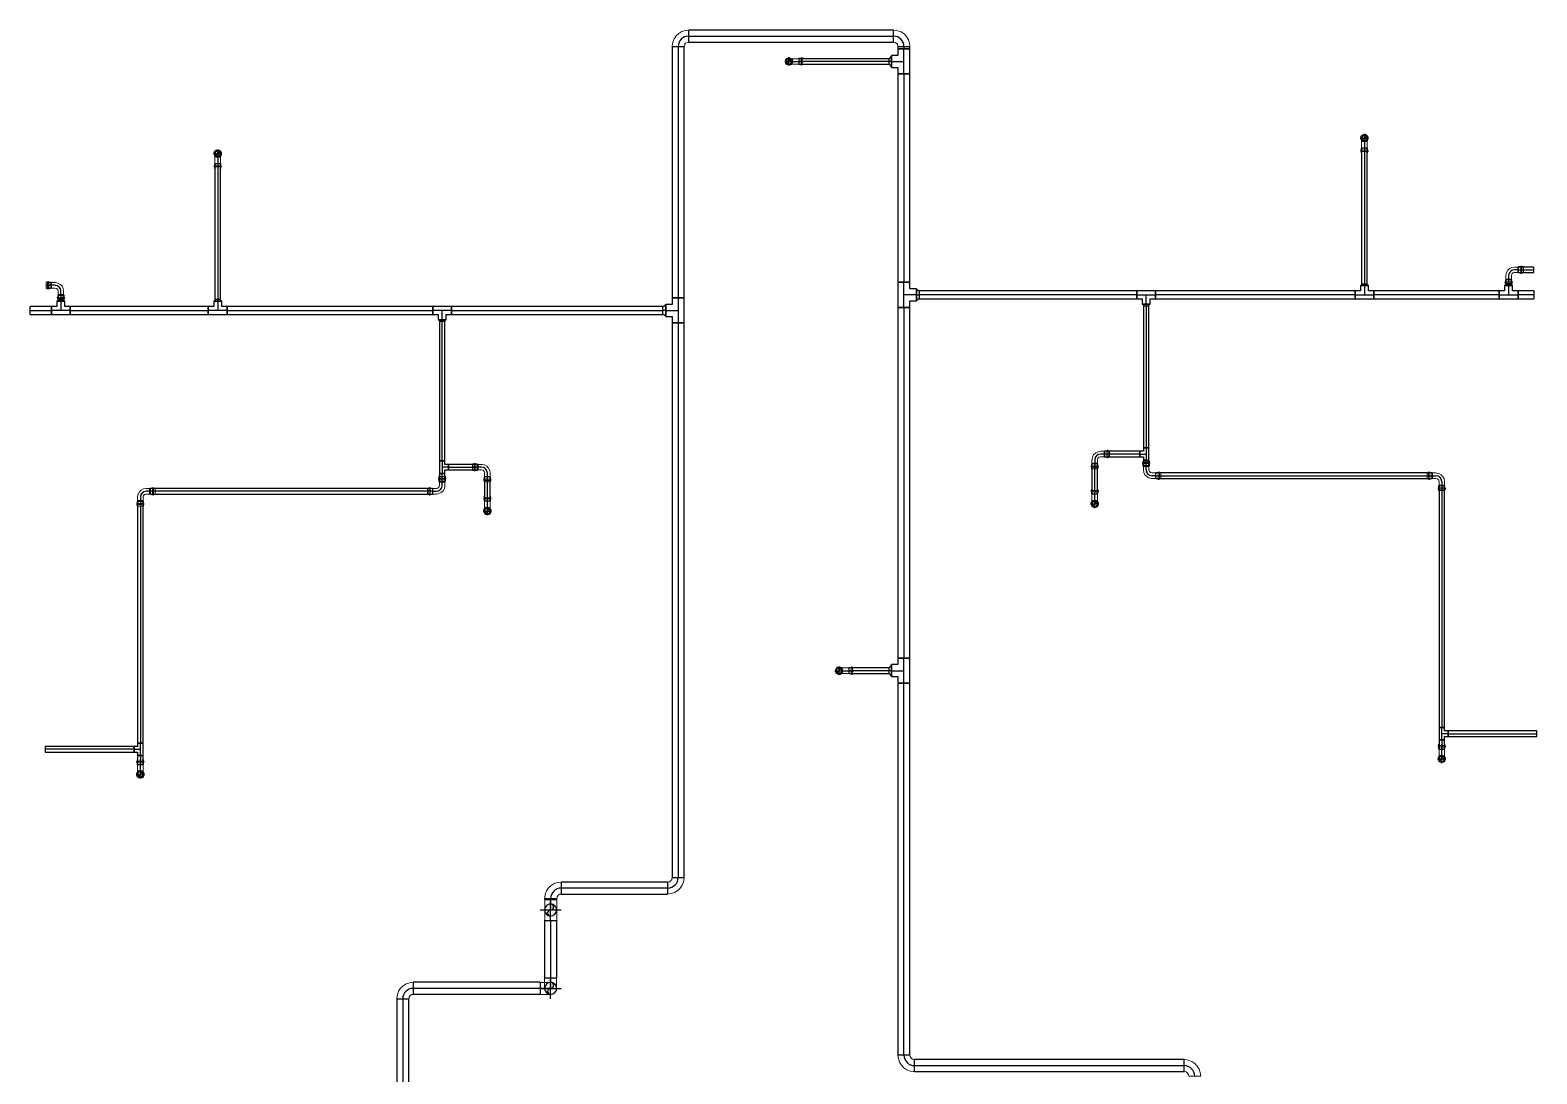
# Model space of a CAD drawing. Header units: inches. Extents: x -3326 to -5, y 8 to 1238.
# Drawn here: x -2089.5 to -1729.1, y 575.3 to 825 of the extents above; entities that cross this region are included whole.
import ezdxf

# ---------------------------------------------------------------- set-up
doc = ezdxf.new("R2010")
doc.units = ezdxf.units.IN
doc.header["$MEASUREMENT"] = 0
doc.layers.add('P-PIPE', color=3, linetype='Continuous', lineweight=9)
doc.layers.add('X - REF - FP', color=7, linetype='Continuous', true_color=0xb90000)

# ---------------------------------------------------------------- blocks, each defined once
blk = doc.blocks.new('Elbow - Welded - Generic - Standard-1127339-THIRD LEVEL')
at = {"layer": 'P-PIPE'}
for p, q in [((-2.52, -1.44), (-2.52, 1.44)), ((-2.52, 1.44), (-2.52, -1.44)), ((1.44, 2.52), (-1.44, 2.52)), ((-1.44, 2.52), (1.44, 2.52))]:
    blk.add_line(p, q, dxfattribs=at)
at = {"layer": 'P-PIPE', "flags": 128}
for points in [[(-1.44, 2.52), (-1.53, 2.08), (-1.79, 1.72), (-2.18, 1.49), (-2.52, 1.44)], [(-2.52, -1.44), (-1.67, -1.34), (-0.85, -1.07), (-0.12, -0.62), (0.51, -0.03), (0.99, 0.68), (1.3, 1.48), (1.43, 2.33), (1.44, 2.52)]]:
    blk.add_lwpolyline(points, dxfattribs=at)
blk = doc.blocks.new('Victaulic-VicPress316-Elbow 90-45deg Style P568_P571 - Standard-V1-THIRD LEVEL')
at = {"layer": 'P-PIPE'}
for p, q in [((-3.18, 0.77), (-3.52, 0.77)), ((-3.52, 0.77), (-3.52, -0.77)), ((-3.52, -0.77), (-3.52, 0.77)), ((-2.22, 0.66), (-3.52, 0.66)), ((-3.52, -0.66), (-3.52, 0.66)), ((-3.52, 0.66), (-3.52, -0.66)), ((-3.18, -0.77), (-3.18, 0.77)), ((-3.18, 0.77), (-3.18, -0.77)), ((-2.44, 0.77), (-2.89, 0.77)), ((-2.89, -0.77), (-2.89, 0.77)), ((-2.89, 0.77), (-2.89, -0.77)), ((-1.39, 0.66), (-2.33, 0.66)), ((-2.33, 0), (-2.33, 0.66)), ((-2.33, 0.66), (-2.33, 0)), ((-2.22, -0.66), (-2.22, 0.66)), ((-2.22, 0.66), (-2.22, -0.66)), ((-0.77, 3.52), (-0.77, 3.18)), ((0.77, 3.52), (-0.77, 3.52)), ((-0.77, 3.52), (0.77, 3.52)), ((-0.77, 3.18), (0.77, 3.18)), ((0.77, 3.18), (-0.77, 3.18)), ((-0.77, 2.89), (-0.77, 2.44)), ((-0.77, 2.89), (0.77, 2.89)), ((0.77, 2.89), (-0.77, 2.89)), ((-0.66, 3.52), (-0.66, 2.22)), ((-0.66, 3.52), (0.66, 3.52)), ((0.66, 3.52), (-0.66, 3.52)), ((-0.66, 2.33), (-0.66, 1.39)), ((0, 2.33), (-0.66, 2.33)), ((-0.66, 2.33), (0, 2.33)), ((-0.66, 2.22), (0.66, 2.22)), ((0.66, 2.22), (-0.66, 2.22)), ((0, 2.33), (0.66, 2.33)), ((0.66, 2.33), (0, 2.33)), ((0, 1.39), (0, 2.33)), ((0.66, 2.22), (0.66, 3.52)), ((0.66, 1.39), (0.66, 2.33)), ((0.77, 3.18), (0.77, 3.52)), ((0.77, 2.44), (0.77, 2.89)), ((-3.52, -0.66), (-2.22, -0.66)), ((-3.52, -0.77), (-3.18, -0.77)), ((-2.89, -0.77), (-2.44, -0.77)), ((-2.33, 0), (-2.33, -0.66)), ((-2.33, -0.66), (-2.33, 0)), ((-1.39, 0), (-2.33, 0)), ((-2.33, -0.66), (-1.39, -0.66))]:
    blk.add_line(p, q, dxfattribs=at)
at = {"layer": 'P-PIPE', "flags": 128}
for points in [[(-3.18, 0.77), (-3.11, 0.89), (-2.98, 0.9), (-2.89, 0.79), (-2.89, 0.77)], [(-3.18, 0.77), (-3.18, 0.67), (-3.18, 0.42), (-3.18, 0.07), (-3.18, -0.3), (-3.18, -0.6), (-3.18, -0.75), (-3.18, -0.77)], [(-3.18, -0.77), (-3.18, -0.67), (-3.18, -0.42), (-3.18, -0.07), (-3.18, 0.3), (-3.18, 0.6), (-3.18, 0.75), (-3.18, 0.77)], [(-2.89, -0.77), (-2.89, -0.67), (-2.89, -0.42), (-2.89, -0.07), (-2.89, 0.3), (-2.89, 0.6), (-2.89, 0.75), (-2.89, 0.77)], [(-2.89, 0.77), (-2.89, 0.67), (-2.89, 0.42), (-2.89, 0.07), (-2.89, -0.3), (-2.89, -0.6), (-2.89, -0.75), (-2.89, -0.77)], [(-2.44, 0.77), (-2.24, 0.68), (-2.22, 0.66)], [(-0.66, 1.39), (-0.75, 1.04), (-1, 0.77), (-1.35, 0.66), (-1.39, 0.66)], [(-1.39, -0.66), (-0.78, -0.56), (-0.23, -0.29), (0.22, 0.13), (0.53, 0.67), (0.65, 1.27), (0.66, 1.39)], [(-0.77, 2.89), (-0.89, 2.96), (-0.9, 3.1), (-0.79, 3.18), (-0.77, 3.18)], [(0.77, 3.18), (0.67, 3.18), (0.42, 3.18), (0.07, 3.18), (-0.3, 3.18), (-0.6, 3.18), (-0.75, 3.18), (-0.77, 3.18)], [(-0.77, 3.18), (-0.67, 3.18), (-0.42, 3.18), (-0.07, 3.18), (0.3, 3.18), (0.6, 3.18), (0.75, 3.18), (0.77, 3.18)], [(-0.77, 2.89), (-0.67, 2.89), (-0.42, 2.89), (-0.07, 2.89), (0.3, 2.89), (0.6, 2.89), (0.75, 2.89), (0.77, 2.89)], [(0.77, 2.89), (0.67, 2.89), (0.42, 2.89), (0.07, 2.89), (-0.3, 2.89), (-0.6, 2.89), (-0.75, 2.89), (-0.77, 2.89)], [(-0.66, 2.22), (-0.77, 2.41), (-0.77, 2.44)], [(0.77, 2.44), (0.68, 2.24), (0.66, 2.22)], [(0.77, 3.18), (0.89, 3.11), (0.9, 2.98), (0.79, 2.89), (0.77, 2.89)], [(-2.89, -0.77), (-2.96, -0.89), (-3.1, -0.9), (-3.18, -0.79), (-3.18, -0.77)], [(-2.22, -0.66), (-2.41, -0.77), (-2.44, -0.77)]]:
    blk.add_lwpolyline(points, dxfattribs=at)
at = {"layer": 'P-PIPE'}
blk.add_arc((-1.39, 1.39), 1.39, 270, 0, dxfattribs=at)
blk = doc.blocks.new('Victaulic-VicPress316-Elbow 90-45deg Style P568_P571 - Standard-V2-THIRD LEVEL')
at = {"layer": 'P-PIPE'}
for p, q in [((-3203.05, 732.49), (-3203.05, 732.49)), ((-3203.05, 732.49), (-3203.05, 731.1)), ((-3203.81, 730.05), (-3203.81, 729.6)), ((-3203.81, 729.31), (-3203.81, 728.97)), ((-3203.7, 731.1), (-3203.7, 730.16)), ((-3203.7, 730.27), (-3203.7, 728.97)), ((-3203.05, 730.16), (-3203.7, 730.16)), ((-3203.7, 730.16), (-3203.05, 730.16)), ((-3203.05, 731.1), (-3203.05, 730.16)), ((-3203.05, 730.27), (-3203.05, 730.27)), ((-3203.05, 730.27), (-3203.05, 730.27)), ((-3202.39, 730.16), (-3203.05, 730.16)), ((-3203.05, 730.16), (-3202.39, 730.16)), ((-3203.05, 729.6), (-3203.05, 729.6)), ((-3203.05, 729.6), (-3203.05, 729.6)), ((-3203.05, 729.31), (-3203.05, 729.31)), ((-3203.05, 729.31), (-3203.05, 729.31)), ((-3203.05, 728.97), (-3203.05, 728.97)), ((-3203.05, 728.97), (-3203.05, 728.97)), ((-3203.05, 728.97), (-3203.05, 728.97)), ((-3203.05, 728.97), (-3203.05, 728.97)), ((-3202.39, 730.16), (-3202.39, 731.1)), ((-3202.39, 728.97), (-3202.39, 730.27)), ((-3202.28, 729.6), (-3202.28, 730.05)), ((-3202.28, 728.97), (-3202.28, 729.31))]:
    blk.add_line(p, q, dxfattribs=at)
at = {"layer": 'P-PIPE', "flags": 128}
for points in [[(-3203.05, 733.4), (-3203.45, 733.31), (-3203.76, 733.05), (-3203.94, 732.68), (-3203.93, 732.27), (-3203.75, 731.91), (-3203.42, 731.66), (-3203.05, 731.58)], [(-3203.05, 733.26), (-3203.41, 733.16), (-3203.69, 732.91), (-3203.81, 732.56), (-3203.75, 732.19), (-3203.52, 731.89), (-3203.18, 731.74), (-3203.05, 731.72)], [(-3203.7, 732.49), (-3203.7, 732.4), (-3203.7, 732.13), (-3203.7, 731.73), (-3203.7, 731.24), (-3203.7, 731.1)], [(-3203.05, 731.58), (-3202.65, 731.67), (-3202.33, 731.93), (-3202.15, 732.3), (-3202.16, 732.71), (-3202.35, 733.07), (-3202.67, 733.32), (-3203.05, 733.4)], [(-3203.05, 731.72), (-3202.68, 731.82), (-3202.41, 732.07), (-3202.28, 732.42), (-3202.34, 732.79), (-3202.57, 733.09), (-3202.91, 733.24), (-3203.05, 733.26)], [(-3202.39, 731.1), (-3202.39, 731.6), (-3202.39, 732.03), (-3202.39, 732.34), (-3202.39, 732.48), (-3202.39, 732.49)], [(-3203.81, 729.31), (-3203.93, 729.38), (-3203.94, 729.51), (-3203.83, 729.6), (-3203.81, 729.6)], [(-3203.81, 730.05), (-3203.72, 730.25), (-3203.7, 730.27)], [(-3203.81, 729.6), (-3203.72, 729.6), (-3203.47, 729.6), (-3203.11, 729.6), (-3203.05, 729.6)], [(-3203.05, 729.6), (-3203.41, 729.6), (-3203.69, 729.6), (-3203.81, 729.6), (-3203.81, 729.6)], [(-3203.81, 729.31), (-3203.72, 729.31), (-3203.47, 729.31), (-3203.11, 729.31), (-3203.05, 729.31)], [(-3203.05, 729.31), (-3203.41, 729.31), (-3203.69, 729.31), (-3203.81, 729.31), (-3203.81, 729.31)], [(-3202.28, 729.6), (-3202.37, 729.6), (-3202.62, 729.6), (-3202.98, 729.6), (-3203.05, 729.6)], [(-3203.05, 729.6), (-3202.68, 729.6), (-3202.41, 729.6), (-3202.28, 729.6), (-3202.28, 729.6)], [(-3202.28, 729.31), (-3202.37, 729.31), (-3202.62, 729.31), (-3202.98, 729.31), (-3203.05, 729.31)], [(-3203.05, 729.31), (-3202.68, 729.31), (-3202.41, 729.31), (-3202.28, 729.31), (-3202.28, 729.31)], [(-3202.39, 730.27), (-3202.28, 730.08), (-3202.28, 730.05)], [(-3202.28, 729.6), (-3202.16, 729.53), (-3202.15, 729.39), (-3202.26, 729.31), (-3202.28, 729.31)]]:
    blk.add_lwpolyline(points, dxfattribs=at)
at = {"layer": 'P-PIPE'}
for radius, start, end in [(0.767, 90, 270), (0.767, 90, 270), (0.767, 90, 270), (0.658, 90, 270), (0.658, 90, 270), (0.658, 90, 180), (0.658, 180, 270), (0.766, 270, 90), (0.766, 270, 90), (0.766, 270, 90), (0.658, 270, 90), (0.657, 270, 90), (0.658, 0, 90), (0.658, 270, 0)]:
    blk.add_arc((-3203.05, 732.49), radius, start, end, dxfattribs=at)
blk = doc.blocks.new('Victaulic-VicPress316-Elbow 90-45deg Style P568_P571 - Standard-V11-THIRD LEVEL')
at = {"layer": 'P-PIPE'}
for p, q in [((-3.18, 0.77), (-3.52, 0.77)), ((-3.52, 0.77), (-3.52, -0.77)), ((-3.52, -0.77), (-3.52, 0.77)), ((-2.22, 0.66), (-3.52, 0.66)), ((-3.52, -0.66), (-3.52, 0.66)), ((-3.52, 0.66), (-3.52, -0.66)), ((-3.18, -0.77), (-3.18, 0.77)), ((-3.18, 0.77), (-3.18, -0.77)), ((-2.44, 0.77), (-2.89, 0.77)), ((-2.89, -0.77), (-2.89, 0.77)), ((-2.89, 0.77), (-2.89, -0.77)), ((-1.39, 0.66), (-2.33, 0.66)), ((-2.33, 0), (-2.33, 0.66)), ((-2.33, 0.66), (-2.33, 0)), ((-2.33, 0), (-2.33, -0.66)), ((-2.33, -0.66), (-2.33, 0)), ((-1.39, 0), (-2.33, 0)), ((-2.22, -0.66), (-2.22, 0.66)), ((-2.22, 0.66), (-2.22, -0.66)), ((-3.52, -0.66), (-2.22, -0.66)), ((-3.52, -0.77), (-3.18, -0.77)), ((-2.89, -0.77), (-2.44, -0.77)), ((-2.33, -0.66), (-1.39, -0.66)), ((-0.77, -2.44), (-0.77, -2.89)), ((0.77, -2.89), (-0.77, -2.89)), ((-0.77, -2.89), (0.77, -2.89)), ((-0.77, -3.18), (-0.77, -3.52)), ((0.77, -3.18), (-0.77, -3.18)), ((-0.77, -3.18), (0.77, -3.18)), ((-0.77, -3.52), (0.77, -3.52)), ((0.77, -3.52), (-0.77, -3.52)), ((-0.66, -1.39), (-0.66, -2.33)), ((-0.66, -2.22), (-0.66, -3.52)), ((0.66, -2.22), (-0.66, -2.22)), ((-0.66, -2.22), (0.66, -2.22)), ((0, -2.33), (-0.66, -2.33)), ((-0.66, -2.33), (0, -2.33)), ((0.66, -3.52), (-0.66, -3.52)), ((-0.66, -3.52), (0.66, -3.52)), ((0, -1.39), (0, -2.33)), ((0, -2.33), (0.66, -2.33)), ((0.66, -2.33), (0, -2.33)), ((0.66, -2.33), (0.66, -1.39)), ((0.66, -3.52), (0.66, -2.22)), ((0.77, -2.89), (0.77, -2.44)), ((0.77, -3.52), (0.77, -3.18))]:
    blk.add_line(p, q, dxfattribs=at)
at = {"layer": 'P-PIPE', "flags": 128}
for points in [[(-3.18, 0.77), (-3.11, 0.89), (-2.98, 0.9), (-2.89, 0.79), (-2.89, 0.77)], [(-3.18, 0.77), (-3.18, 0.67), (-3.18, 0.42), (-3.18, 0.07), (-3.18, -0.3), (-3.18, -0.6), (-3.18, -0.75), (-3.18, -0.77)], [(-3.18, -0.77), (-3.18, -0.67), (-3.18, -0.42), (-3.18, -0.07), (-3.18, 0.3), (-3.18, 0.6), (-3.18, 0.75), (-3.18, 0.77)], [(-2.89, -0.77), (-2.89, -0.67), (-2.89, -0.42), (-2.89, -0.07), (-2.89, 0.3), (-2.89, 0.6), (-2.89, 0.75), (-2.89, 0.77)], [(-2.89, 0.77), (-2.89, 0.67), (-2.89, 0.42), (-2.89, 0.07), (-2.89, -0.3), (-2.89, -0.6), (-2.89, -0.75), (-2.89, -0.77)], [(-2.44, 0.77), (-2.24, 0.68), (-2.22, 0.66)], [(0.66, -1.39), (0.56, -0.78), (0.29, -0.23), (-0.13, 0.22), (-0.67, 0.53), (-1.27, 0.65), (-1.39, 0.66)], [(-2.89, -0.77), (-2.96, -0.89), (-3.1, -0.9), (-3.18, -0.79), (-3.18, -0.77)], [(-2.22, -0.66), (-2.41, -0.77), (-2.44, -0.77)], [(-1.39, -0.66), (-1.04, -0.75), (-0.77, -1), (-0.66, -1.35), (-0.66, -1.39)], [(-0.77, -3.18), (-0.89, -3.11), (-0.9, -2.98), (-0.79, -2.89), (-0.77, -2.89)], [(-0.77, -2.44), (-0.68, -2.24), (-0.66, -2.22)], [(0.77, -2.89), (0.67, -2.89), (0.42, -2.89), (0.07, -2.89), (-0.3, -2.89), (-0.6, -2.89), (-0.75, -2.89), (-0.77, -2.89)], [(-0.77, -2.89), (-0.67, -2.89), (-0.42, -2.89), (-0.07, -2.89), (0.3, -2.89), (0.6, -2.89), (0.75, -2.89), (0.77, -2.89)], [(-0.77, -3.18), (-0.67, -3.18), (-0.42, -3.18), (-0.07, -3.18), (0.3, -3.18), (0.6, -3.18), (0.75, -3.18), (0.77, -3.18)], [(0.77, -3.18), (0.67, -3.18), (0.42, -3.18), (0.07, -3.18), (-0.3, -3.18), (-0.6, -3.18), (-0.75, -3.18), (-0.77, -3.18)], [(0.66, -2.22), (0.77, -2.41), (0.77, -2.44)], [(0.77, -2.89), (0.89, -2.96), (0.9, -3.1), (0.79, -3.18), (0.77, -3.18)]]:
    blk.add_lwpolyline(points, dxfattribs=at)
at = {"layer": 'P-PIPE'}
blk.add_arc((-1.39, -1.39), 1.39, 360, 90, dxfattribs=at)
blk = doc.blocks.new('Victaulic-VicPress316-Elbow 90-45deg Style P568_P571 - Standard-1244383-THIRD LEVEL')
at = {"layer": 'P-PIPE'}
for p, q in [((-2533.5, 455.64), (-2533.5, 455.64)), ((-2533.5, 455.64), (-2532.11, 455.64)), ((-2531.17, 456.29), (-2532.11, 456.29)), ((-2532.11, 455.64), (-2531.17, 455.64)), ((-2532.11, 454.98), (-2531.17, 454.98)), ((-2529.98, 456.29), (-2531.28, 456.29)), ((-2531.28, 455.64), (-2531.28, 455.64)), ((-2531.28, 455.64), (-2531.28, 455.64)), ((-2531.28, 454.98), (-2529.98, 454.98)), ((-2531.17, 455.64), (-2531.17, 456.29)), ((-2531.17, 456.29), (-2531.17, 455.64)), ((-2531.17, 454.98), (-2531.17, 455.64)), ((-2531.17, 455.64), (-2531.17, 454.98)), ((-2530.61, 456.4), (-2531.06, 456.4)), ((-2531.06, 454.87), (-2530.61, 454.87)), ((-2530.61, 455.64), (-2530.61, 455.64)), ((-2530.61, 455.64), (-2530.61, 455.64)), ((-2529.98, 456.4), (-2530.32, 456.4)), ((-2530.32, 455.64), (-2530.32, 455.64)), ((-2530.32, 455.64), (-2530.32, 455.64)), ((-2530.32, 454.87), (-2529.98, 454.87)), ((-2529.98, 455.64), (-2529.98, 455.64)), ((-2529.98, 455.64), (-2529.98, 455.64)), ((-2529.98, 455.64), (-2529.98, 455.64)), ((-2529.98, 455.64), (-2529.98, 455.64))]:
    blk.add_line(p, q, dxfattribs=at)
at = {"layer": 'P-PIPE', "flags": 128}
for points in [[(-2532.59, 455.64), (-2532.68, 456.03), (-2532.94, 456.35), (-2533.31, 456.53), (-2533.72, 456.52), (-2534.08, 456.33), (-2534.33, 456.01), (-2534.41, 455.64)], [(-2534.41, 455.64), (-2534.32, 455.24), (-2534.06, 454.92), (-2533.69, 454.74), (-2533.28, 454.75), (-2532.92, 454.94), (-2532.67, 455.26), (-2532.59, 455.64)], [(-2532.73, 455.64), (-2532.83, 456), (-2533.08, 456.28), (-2533.43, 456.4), (-2533.8, 456.34), (-2534.1, 456.11), (-2534.25, 455.77), (-2534.27, 455.64)], [(-2534.27, 455.64), (-2534.17, 455.27), (-2533.92, 454.99), (-2533.57, 454.87), (-2533.2, 454.93), (-2532.9, 455.16), (-2532.75, 455.5), (-2532.73, 455.64)], [(-2532.11, 456.29), (-2532.61, 456.29), (-2533.04, 456.29), (-2533.35, 456.29), (-2533.49, 456.29), (-2533.5, 456.29)], [(-2533.5, 454.98), (-2533.41, 454.98), (-2533.14, 454.98), (-2532.74, 454.98), (-2532.25, 454.98), (-2532.11, 454.98)], [(-2531.28, 456.29), (-2531.09, 456.4), (-2531.06, 456.4)], [(-2531.06, 454.87), (-2531.26, 454.96), (-2531.28, 454.98)], [(-2530.61, 456.4), (-2530.54, 456.52), (-2530.4, 456.53), (-2530.32, 456.42), (-2530.32, 456.4)], [(-2530.61, 456.4), (-2530.61, 456.31), (-2530.61, 456.06), (-2530.61, 455.7), (-2530.61, 455.64)], [(-2530.61, 455.64), (-2530.61, 456), (-2530.61, 456.28), (-2530.61, 456.4), (-2530.61, 456.4)], [(-2530.61, 454.87), (-2530.61, 454.96), (-2530.61, 455.21), (-2530.61, 455.57), (-2530.61, 455.64)], [(-2530.61, 455.64), (-2530.61, 455.27), (-2530.61, 454.99), (-2530.61, 454.87), (-2530.61, 454.87)], [(-2530.32, 454.87), (-2530.39, 454.75), (-2530.52, 454.74), (-2530.61, 454.85), (-2530.61, 454.87)], [(-2530.32, 456.4), (-2530.32, 456.31), (-2530.32, 456.06), (-2530.32, 455.7), (-2530.32, 455.64)], [(-2530.32, 455.64), (-2530.32, 456), (-2530.32, 456.28), (-2530.32, 456.4), (-2530.32, 456.4)], [(-2530.32, 454.87), (-2530.32, 454.96), (-2530.32, 455.21), (-2530.32, 455.57), (-2530.32, 455.64)], [(-2530.32, 455.64), (-2530.32, 455.27), (-2530.32, 454.99), (-2530.32, 454.87), (-2530.32, 454.87)]]:
    blk.add_lwpolyline(points, dxfattribs=at)
at = {"layer": 'P-PIPE'}
for radius, start, end in [(0.767, 0, 180), (0.767, 0, 180), (0.767, 0, 180), (0.767, 180, 0), (0.767, 180, 0), (0.767, 180, 0), (0.658, 0, 180), (0.658, 0, 180), (0.658, 90, 180), (0.658, 180, 0), (0.658, 180, 0), (0.658, 180, 270), (0.658, 0, 90), (0.658, 270, 0)]:
    blk.add_arc((-2533.5, 455.64), radius, start, end, dxfattribs=at)
blk = doc.blocks.new('Elbow - Welded - Generic - Standard-V13-THIRD LEVEL')
at = {"layer": 'P-PIPE'}
blk.add_line((-477.41, 617), (-477.41, 617), dxfattribs=at)
blk.add_line((-477.41, 617), (-477.41, 617), dxfattribs=at)
at = {"layer": 'P-PIPE', "flags": 128}
for points in [[(-477.41, 618.43), (-478.09, 618.43), (-478.72, 618.43), (-479.25, 618.43), (-479.65, 618.43), (-479.88, 618.43), (-479.93, 618.43)], [(-479.93, 615.56), (-479.84, 615.56), (-479.57, 615.56), (-479.13, 615.56), (-478.58, 615.56), (-477.93, 615.56), (-477.41, 615.56)]]:
    blk.add_lwpolyline(points, dxfattribs=at)
at = {"layer": 'P-PIPE'}
for start, end in [(0, 180), (180, 0)]:
    blk.add_arc((-479.93, 617), 1.44, start, end, dxfattribs=at)
blk = doc.blocks.new('Elbow - Welded - Generic - Standard-V14-THIRD LEVEL')
at = {"layer": 'P-PIPE'}
blk.add_line((-479.93, 614.48), (-479.93, 614.48), dxfattribs=at)
blk.add_line((-479.93, 614.48), (-479.93, 614.48), dxfattribs=at)
at = {"layer": 'P-PIPE', "flags": 128}
for points in [[(-481.37, 617), (-481.28, 617.5), (-481.01, 617.95), (-480.6, 618.27), (-480.11, 618.42), (-479.93, 618.43)], [(-481.37, 614.48), (-481.37, 615.15), (-481.37, 615.78), (-481.37, 616.32), (-481.37, 616.71), (-481.37, 616.94), (-481.37, 617)], [(-479.93, 615.56), (-480.44, 615.65), (-480.88, 615.92), (-481.2, 616.32), (-481.36, 616.81), (-481.37, 617)], [(-479.93, 618.43), (-479.42, 618.34), (-478.98, 618.07), (-478.66, 617.67), (-478.51, 617.18), (-478.5, 617)], [(-478.5, 617), (-478.59, 616.49), (-478.85, 616.05), (-479.26, 615.73), (-479.75, 615.57), (-479.93, 615.56)], [(-478.5, 617), (-478.5, 616.9), (-478.5, 616.63), (-478.5, 616.2), (-478.5, 615.64), (-478.5, 614.99), (-478.5, 614.48)]]:
    blk.add_lwpolyline(points, dxfattribs=at)
at = {"layer": 'P-PIPE'}
for start, end in [(90, 270), (270, 90)]:
    blk.add_arc((-479.93, 617), 1.44, start, end, dxfattribs=at)

msp = doc.modelspace()

# ---------------------------------------------------------------- linework, layer by layer
at = {"layer": 'X - REF - FP'}
for p, q in [((-1883.02, 824.98), (-1931.98, 824.98)), ((-1931.98, 822.11), (-1931.98, 824.98)), ((-1931.98, 823.55), (-1883.02, 823.55)), ((-1931.98, 823.55), (-1883.02, 823.55)), ((-1931.98, 822.11), (-1883.02, 822.11)), ((-1883.02, 822.11), (-1883.02, 824.98)), ((-1935.94, 821.03), (-1935.94, 760.92)), ((-1935.94, 821.03), (-1933.06, 821.03)), ((-1934.5, 821.03), (-1934.5, 760.92)), ((-1934.5, 821.03), (-1934.5, 760.92)), ((-1933.06, 760.92), (-1933.06, 821.03)), ((-1908, 816.49), (-1908, 818.49)), ((-1884.15, 818.15), (-1905.67, 818.15)), ((-1905.67, 818.15), (-1905.67, 816.84)), ((-1883.49, 818.81), (-1884.15, 818.06)), ((-1884.15, 818.15), (-1884.15, 816.84)), ((-1881.94, 818.93), (-1883.49, 818.93)), ((-1883.49, 816.06), (-1883.49, 818.93)), ((-1883.49, 818.93), (-1883.49, 816.06)), ((-1881.94, 821.03), (-1881.94, 820.49)), ((-1881.94, 821.03), (-1879.06, 821.03)), ((-1881.94, 820.49), (-1881.94, 818.93)), ((-1881.94, 820.49), (-1879.06, 820.49)), ((-1879.06, 820.49), (-1881.94, 820.49)), ((-1881.94, 820.49), (-1879.06, 820.49)), ((-1880.5, 821.03), (-1880.5, 820.49)), ((-1880.5, 821.03), (-1880.5, 820.49)), ((-1880.5, 814.5), (-1880.5, 820.49)), ((-1879.06, 820.49), (-1879.06, 821.03)), ((-1879.06, 814.5), (-1879.06, 820.49)), ((-1909, 817.49), (-1907, 817.49)), ((-1908, 817.49), (-1906.61, 817.49)), ((-1906.61, 817.49), (-1905.67, 817.49)), ((-1906.61, 817.49), (-1904.48, 817.49)), ((-1884.15, 817.49), (-1905.67, 817.49)), ((-1884.15, 817.49), (-1905.67, 817.49)), ((-1905.67, 816.84), (-1884.15, 816.84)), ((-1883.49, 817.49), (-1884.15, 817.49)), ((-1884.15, 816.93), (-1883.49, 816.18)), ((-1883.49, 817.49), (-1880.5, 817.49)), ((-1883.49, 816.06), (-1881.94, 816.06)), ((-1881.94, 816.06), (-1881.94, 814.5)), ((-1881.94, 814.5), (-1881.94, 764.65)), ((-1881.94, 814.5), (-1879.06, 814.5)), ((-1881.94, 814.5), (-1879.06, 814.5)), ((-1879.06, 814.5), (-1881.94, 814.5)), ((-1880.5, 814.5), (-1880.5, 764.65)), ((-1880.5, 814.5), (-1880.5, 764.65)), ((-1879.06, 764.65), (-1879.06, 814.5)), ((-1770.36, 798.15), (-1770.36, 800.15)), ((-1771.36, 799.15), (-1769.36, 799.15)), ((-1771.02, 796.82), (-1771.02, 764.3)), ((-1771.02, 796.82), (-1769.71, 796.82)), ((-1770.36, 799.15), (-1770.36, 797.76)), ((-1770.36, 797.76), (-1770.36, 796.82)), ((-1770.36, 797.76), (-1770.36, 795.63)), ((-1770.36, 796.82), (-1770.36, 764.3)), ((-1770.36, 796.82), (-1770.36, 764.3)), ((-1769.71, 764.3), (-1769.71, 796.82)), ((-2045.64, 795.43), (-2043.64, 795.43)), ((-2045.29, 793.1), (-2045.29, 760.58)), ((-2045.29, 793.1), (-2043.98, 793.1)), ((-2044.64, 794.43), (-2044.64, 796.43)), ((-2044.64, 795.43), (-2044.64, 794.03)), ((-2044.64, 794.03), (-2044.64, 793.1)), ((-2044.64, 794.03), (-2044.64, 791.91)), ((-2044.64, 793.1), (-2044.64, 760.58)), ((-2044.64, 793.1), (-2044.64, 760.58)), ((-2043.98, 760.58), (-2043.98, 793.1)), ((-1733.53, 767.65), (-1734.47, 767.65)), ((-1729.86, 768.31), (-1733.53, 768.31)), ((-1733.53, 767), (-1733.53, 768.31)), ((-1733.53, 767.65), (-1729.86, 767.65)), ((-1733.53, 767.65), (-1729.86, 767.65)), ((-1729.86, 767), (-1729.86, 768.31)), ((-2084.47, 764.58), (-2085.14, 764.58)), ((-2085.14, 763.27), (-2085.14, 764.58)), ((-2084.47, 763.27), (-2084.47, 764.58)), ((-1881.94, 764.65), (-1881.94, 758.66)), ((-1879.06, 764.65), (-1881.94, 764.65)), ((-1881.94, 764.65), (-1879.06, 764.65)), ((-1881.94, 764.65), (-1879.06, 764.65)), ((-1880.5, 758.66), (-1880.5, 764.65)), ((-1879.06, 763.09), (-1879.06, 764.65)), ((-1770.93, 764.3), (-1771.18, 763.9)), ((-1771.02, 764.3), (-1769.71, 764.3)), ((-1770.36, 763.9), (-1770.36, 764.3)), ((-1769.55, 763.9), (-1769.8, 764.3)), ((-1736.43, 764.3), (-1736.68, 763.9)), ((-1736.52, 765.32), (-1736.52, 764.3)), ((-1736.52, 765.32), (-1735.21, 765.32)), ((-1736.52, 764.3), (-1735.21, 764.3)), ((-1735.86, 766.26), (-1735.86, 765.32)), ((-1735.86, 766.26), (-1735.86, 764.13)), ((-1735.86, 765.32), (-1735.86, 764.3)), ((-1735.86, 765.32), (-1735.86, 764.3)), ((-1735.86, 763.9), (-1735.86, 764.3)), ((-1735.05, 763.9), (-1735.3, 764.3)), ((-1735.21, 764.3), (-1735.21, 765.32)), ((-1733.53, 767), (-1729.86, 767)), ((-2083.53, 763.93), (-2085.66, 763.93)), ((-2085.14, 763.93), (-2084.47, 763.93)), ((-2085.14, 763.93), (-2084.47, 763.93)), ((-2085.14, 763.27), (-2084.47, 763.27)), ((-2083.53, 763.93), (-2084.47, 763.93)), ((-2082.7, 760.58), (-2082.95, 760.17)), ((-2082.79, 761.6), (-2082.79, 760.58)), ((-2082.79, 761.6), (-2081.48, 761.6)), ((-2082.79, 760.58), (-2081.48, 760.58)), ((-2082.14, 761.6), (-2082.14, 762.53)), ((-2082.14, 761.6), (-2082.14, 760.58)), ((-2082.14, 761.6), (-2082.14, 760.58)), ((-2082.14, 760.17), (-2082.14, 760.58)), ((-2081.32, 760.17), (-2081.57, 760.58)), ((-2081.48, 760.58), (-2081.48, 761.6)), ((-2045.2, 760.58), (-2045.45, 760.17)), ((-2045.29, 760.58), (-2043.98, 760.58)), ((-2044.64, 760.17), (-2044.64, 760.58)), ((-2043.82, 760.17), (-2044.07, 760.58)), ((-1935.94, 760.92), (-1933.06, 760.92)), ((-1935.94, 760.92), (-1935.94, 759.36)), ((-1935.94, 760.92), (-1933.06, 760.92)), ((-1933.06, 760.92), (-1935.94, 760.92)), ((-1934.5, 760.92), (-1934.5, 754.93)), ((-1933.06, 754.93), (-1933.06, 760.92)), ((-1877.51, 761.65), (-1880.5, 761.65)), ((-1877.51, 763.09), (-1879.06, 763.09)), ((-1877.51, 760.22), (-1877.51, 763.09)), ((-1877.51, 763.09), (-1877.51, 760.22)), ((-1876.85, 762.47), (-1877.51, 762.97)), ((-1877.51, 761.65), (-1876.85, 761.65)), ((-1877.51, 760.34), (-1876.85, 760.84)), ((-1824.8, 762.6), (-1876.85, 762.6)), ((-1876.85, 762.6), (-1876.85, 760.7)), ((-1824.8, 761.65), (-1876.85, 761.65)), ((-1824.8, 761.65), (-1876.85, 761.65)), ((-1876.85, 760.7), (-1824.8, 760.7)), ((-1824.8, 762.6), (-1824.8, 760.7)), ((-1820.31, 762.6), (-1824.8, 762.6)), ((-1824.8, 760.7), (-1824.8, 762.6)), ((-1824.8, 762.6), (-1824.8, 760.7)), ((-1824.8, 761.65), (-1820.31, 761.65)), ((-1824.8, 760.7), (-1823.51, 760.7)), ((-1823.51, 760.7), (-1823.51, 759.41)), ((-1822.56, 759.41), (-1822.56, 761.65)), ((-1821.61, 760.7), (-1820.31, 760.7)), ((-1821.61, 759.41), (-1821.61, 760.7)), ((-1820.31, 760.7), (-1820.31, 762.6)), ((-1820.31, 762.6), (-1820.31, 760.7)), ((-1772.61, 762.6), (-1820.31, 762.6)), ((-1820.31, 762.6), (-1820.31, 760.7)), ((-1772.61, 761.65), (-1820.31, 761.65)), ((-1772.61, 761.65), (-1820.31, 761.65)), ((-1820.31, 760.7), (-1772.61, 760.7)), ((-1771.32, 762.6), (-1772.61, 762.6)), ((-1772.61, 762.6), (-1772.61, 760.7)), ((-1772.61, 760.7), (-1772.61, 762.6)), ((-1772.61, 762.6), (-1772.61, 760.7)), ((-1772.61, 761.65), (-1768.12, 761.65)), ((-1772.61, 760.7), (-1768.12, 760.7)), ((-1771.32, 763.9), (-1771.32, 762.6)), ((-1771.32, 763.9), (-1769.41, 763.9)), ((-1769.41, 763.9), (-1771.32, 763.9)), ((-1770.36, 763.9), (-1770.36, 761.65)), ((-1769.41, 762.6), (-1769.41, 763.9)), ((-1768.12, 762.6), (-1769.41, 762.6)), ((-1768.12, 762.6), (-1768.12, 760.7)), ((-1768.12, 760.7), (-1768.12, 762.6)), ((-1738.11, 762.6), (-1768.12, 762.6)), ((-1768.12, 762.6), (-1768.12, 760.7)), ((-1738.11, 761.65), (-1768.12, 761.65)), ((-1738.11, 761.65), (-1768.12, 761.65)), ((-1768.12, 760.7), (-1738.11, 760.7)), ((-1736.82, 762.6), (-1738.11, 762.6)), ((-1738.11, 762.6), (-1738.11, 760.7)), ((-1738.11, 760.7), (-1738.11, 762.6)), ((-1738.11, 762.6), (-1738.11, 760.7)), ((-1738.11, 761.65), (-1733.62, 761.65)), ((-1738.11, 760.7), (-1733.62, 760.7)), ((-1736.82, 763.9), (-1736.82, 762.6)), ((-1736.82, 763.9), (-1734.91, 763.9)), ((-1734.91, 763.9), (-1736.82, 763.9)), ((-1735.86, 763.9), (-1735.86, 761.65)), ((-1734.91, 762.6), (-1734.91, 763.9)), ((-1733.62, 762.6), (-1734.91, 762.6)), ((-1733.62, 762.6), (-1733.62, 760.7)), ((-1733.62, 760.7), (-1733.62, 762.6)), ((-1729.86, 762.6), (-1733.62, 762.6)), ((-1733.62, 762.6), (-1733.62, 760.7)), ((-1729.86, 761.65), (-1733.62, 761.65)), ((-1729.86, 761.65), (-1733.62, 761.65)), ((-1733.62, 760.7), (-1729.86, 760.7)), ((-1729.86, 762.6), (-1729.86, 760.7)), ((-2084.38, 758.88), (-2089.5, 758.88)), ((-2089.5, 756.98), (-2089.5, 758.88)), ((-2089.5, 757.93), (-2084.38, 757.93)), ((-2089.5, 757.93), (-2084.38, 757.93)), ((-2089.5, 756.98), (-2084.38, 756.98)), ((-2083.09, 758.88), (-2084.38, 758.88)), ((-2084.38, 758.88), (-2084.38, 756.97)), ((-2084.38, 756.97), (-2084.38, 758.88)), ((-2084.38, 756.98), (-2084.38, 758.88)), ((-2079.89, 757.93), (-2084.38, 757.93)), ((-2084.38, 756.97), (-2079.89, 756.97)), ((-2083.09, 760.17), (-2083.09, 758.88)), ((-2081.18, 760.17), (-2083.09, 760.17)), ((-2083.09, 760.17), (-2081.18, 760.17)), ((-2082.14, 760.17), (-2082.14, 757.93)), ((-2081.18, 758.88), (-2081.18, 760.17)), ((-2079.89, 758.88), (-2081.18, 758.88)), ((-2079.89, 758.88), (-2079.89, 756.97)), ((-2079.89, 756.97), (-2079.89, 758.88)), ((-2046.88, 758.88), (-2079.89, 758.88)), ((-2079.89, 756.98), (-2079.89, 758.88)), ((-2079.89, 757.93), (-2046.88, 757.93)), ((-2079.89, 757.93), (-2046.88, 757.93)), ((-2079.89, 756.98), (-2046.88, 756.98)), ((-2045.59, 758.88), (-2046.88, 758.88)), ((-2046.88, 758.88), (-2046.88, 756.97)), ((-2046.88, 756.97), (-2046.88, 758.88)), ((-2046.88, 756.98), (-2046.88, 758.88)), ((-2042.39, 757.93), (-2046.88, 757.93)), ((-2046.88, 756.97), (-2042.39, 756.97)), ((-2045.59, 760.17), (-2045.59, 758.88)), ((-2043.68, 760.17), (-2045.59, 760.17)), ((-2045.59, 760.17), (-2043.68, 760.17)), ((-2044.64, 760.17), (-2044.64, 757.93)), ((-2043.68, 758.88), (-2043.68, 760.17)), ((-2042.39, 758.88), (-2043.68, 758.88)), ((-2042.39, 758.88), (-2042.39, 756.97)), ((-2042.39, 756.97), (-2042.39, 758.88)), ((-1993.19, 758.88), (-2042.39, 758.88)), ((-2042.39, 756.98), (-2042.39, 758.88)), ((-2042.39, 757.93), (-1993.19, 757.93)), ((-2042.39, 757.93), (-1993.19, 757.93)), ((-2042.39, 756.98), (-1993.19, 756.98)), ((-1988.7, 758.88), (-1993.19, 758.88)), ((-1993.19, 756.97), (-1993.19, 758.88)), ((-1993.19, 758.88), (-1993.19, 756.97)), ((-1993.19, 756.98), (-1993.19, 758.88)), ((-1988.7, 757.93), (-1993.19, 757.93)), ((-1993.19, 756.97), (-1991.9, 756.97)), ((-1991.9, 756.97), (-1991.9, 755.68)), ((-1990.95, 755.68), (-1990.95, 757.93)), ((-1990, 756.97), (-1988.7, 756.97)), ((-1990, 755.68), (-1990, 756.97)), ((-1938.15, 758.88), (-1988.7, 758.88)), ((-1988.7, 756.98), (-1988.7, 758.88)), ((-1988.7, 756.97), (-1988.7, 758.88)), ((-1988.7, 758.88), (-1988.7, 756.97)), ((-1988.7, 757.93), (-1938.15, 757.93)), ((-1988.7, 757.93), (-1938.15, 757.93)), ((-1988.7, 756.98), (-1938.15, 756.98)), ((-1937.49, 759.24), (-1938.15, 758.74)), ((-1938.15, 756.98), (-1938.15, 758.88)), ((-1937.49, 757.93), (-1938.15, 757.93)), ((-1938.15, 757.11), (-1937.49, 756.61)), ((-1935.94, 759.36), (-1937.49, 759.36)), ((-1937.49, 759.36), (-1937.49, 756.49)), ((-1937.49, 756.49), (-1937.49, 759.36)), ((-1937.49, 757.93), (-1934.5, 757.93)), ((-1879.06, 758.66), (-1881.94, 758.66)), ((-1881.94, 758.66), (-1879.06, 758.66)), ((-1881.94, 758.66), (-1881.94, 674.73)), ((-1881.94, 758.66), (-1879.06, 758.66)), ((-1880.5, 758.66), (-1880.5, 674.73)), ((-1880.5, 758.66), (-1880.5, 674.73)), ((-1879.06, 758.66), (-1879.06, 760.22)), ((-1879.06, 760.22), (-1877.51, 760.22)), ((-1879.06, 674.73), (-1879.06, 758.66)), ((-1823.51, 759.41), (-1821.61, 759.41)), ((-1821.61, 759.41), (-1823.51, 759.41)), ((-1823.37, 759.41), (-1823.12, 759)), ((-1823.21, 759), (-1823.21, 725.06)), ((-1823.21, 759), (-1821.9, 759)), ((-1822.56, 759.41), (-1822.56, 759)), ((-1822.56, 759), (-1822.56, 725.06)), ((-1822.56, 759), (-1822.56, 725.06)), ((-1821.99, 759), (-1821.74, 759.41)), ((-1821.9, 725.06), (-1821.9, 759)), ((-1990, 755.68), (-1991.9, 755.68)), ((-1991.9, 755.68), (-1990, 755.68)), ((-1991.76, 755.68), (-1991.51, 755.27)), ((-1991.6, 755.27), (-1991.6, 721.92)), ((-1990.29, 755.27), (-1991.6, 755.27)), ((-1990.95, 755.68), (-1990.95, 755.27)), ((-1990.95, 721.92), (-1990.95, 755.27)), ((-1990.95, 721.92), (-1990.95, 755.27)), ((-1990.38, 755.27), (-1990.13, 755.68)), ((-1990.29, 721.92), (-1990.29, 755.27)), ((-1937.49, 756.49), (-1935.94, 756.49)), ((-1935.94, 756.49), (-1935.94, 754.93)), ((-1935.94, 754.93), (-1933.06, 754.93)), ((-1933.06, 754.93), (-1935.94, 754.93)), ((-1935.94, 754.93), (-1935.94, 622.26)), ((-1935.94, 754.93), (-1933.06, 754.93)), ((-1934.5, 754.93), (-1934.5, 622.26)), ((-1934.5, 754.93), (-1934.5, 622.26)), ((-1933.06, 622.26), (-1933.06, 754.93)), ((-1823.21, 725.06), (-1821.9, 725.06)), ((-1823.21, 725.06), (-1823.21, 724.22)), ((-1823.21, 725.06), (-1821.9, 725.06)), ((-1821.9, 725.06), (-1823.21, 725.06)), ((-1822.56, 725.06), (-1822.56, 722.07)), ((-1821.9, 722.07), (-1821.9, 725.06)), ((-1990.29, 721.92), (-1991.6, 721.92)), ((-1991.6, 721.92), (-1991.6, 718.93)), ((-1990.29, 721.92), (-1991.6, 721.92)), ((-1991.6, 721.92), (-1990.29, 721.92)), ((-1990.95, 721.92), (-1990.95, 718.93)), ((-1990.29, 721.09), (-1990.29, 721.92)), ((-1989.45, 721.09), (-1990.29, 721.09)), ((-1989.45, 721.09), (-1989.45, 719.77)), ((-1989.45, 719.77), (-1989.45, 721.09)), ((-1982.47, 721.09), (-1989.45, 721.09)), ((-1989.45, 719.77), (-1989.45, 721.09)), ((-1982.47, 719.77), (-1982.47, 721.09)), ((-1835.52, 721.24), (-1835.52, 713.98)), ((-1834.21, 721.24), (-1835.52, 721.24)), ((-1834.86, 722.17), (-1834.86, 721.24)), ((-1834.86, 722.17), (-1834.86, 720.05)), ((-1834.86, 713.98), (-1834.86, 721.24)), ((-1834.86, 713.98), (-1834.86, 721.24)), ((-1834.21, 713.98), (-1834.21, 721.24)), ((-1832.53, 723.57), (-1833.47, 723.57)), ((-1824.05, 724.22), (-1832.53, 724.22)), ((-1832.53, 724.22), (-1832.53, 722.91)), ((-1824.05, 723.57), (-1832.53, 723.57)), ((-1824.05, 723.57), (-1832.53, 723.57)), ((-1832.53, 722.91), (-1824.05, 722.91)), ((-1823.21, 724.22), (-1824.05, 724.22)), ((-1824.05, 724.22), (-1824.05, 722.91)), ((-1824.05, 722.91), (-1824.05, 724.22)), ((-1824.05, 724.22), (-1824.05, 722.91)), ((-1824.05, 723.57), (-1822.56, 723.57)), ((-1824.05, 722.91), (-1823.21, 722.91)), ((-1823.21, 722.91), (-1823.21, 722.07)), ((-1823.21, 722.07), (-1821.9, 722.07)), ((-1821.9, 722.07), (-1823.21, 722.07)), ((-1823.21, 722.07), (-1823.21, 720.71)), ((-1821.9, 722.07), (-1823.21, 722.07)), ((-1822.56, 720.71), (-1822.56, 722.07)), ((-1822.56, 720.71), (-1822.56, 722.07)), ((-1822.56, 719.77), (-1822.56, 721.9)), ((-1821.9, 720.71), (-1821.9, 722.07)), ((-1990.29, 718.93), (-1991.6, 718.93)), ((-1991.6, 718.93), (-1990.29, 718.93)), ((-1991.6, 718.93), (-1991.6, 716.98)), ((-1990.29, 718.93), (-1991.6, 718.93)), ((-1989.45, 720.43), (-1990.95, 720.43)), ((-1990.95, 716.98), (-1990.95, 718.93)), ((-1990.95, 716.98), (-1990.95, 718.93)), ((-1990.95, 716.04), (-1990.95, 718.17)), ((-1990.29, 718.93), (-1990.29, 719.77)), ((-1990.29, 719.77), (-1989.45, 719.77)), ((-1990.29, 716.98), (-1990.29, 718.93)), ((-1989.45, 720.43), (-1982.47, 720.43)), ((-1989.45, 720.43), (-1982.47, 720.43)), ((-1989.45, 719.77), (-1982.47, 719.77)), ((-1981.53, 720.43), (-1983.66, 720.43)), ((-1981.53, 720.43), (-1982.47, 720.43)), ((-1980.79, 718.1), (-1980.79, 712.26)), ((-1979.48, 718.1), (-1980.79, 718.1)), ((-1980.14, 718.1), (-1980.14, 719.03)), ((-1980.14, 712.26), (-1980.14, 718.1)), ((-1980.14, 712.26), (-1980.14, 718.1)), ((-1979.48, 712.26), (-1979.48, 718.1)), ((-1821.9, 720.71), (-1823.21, 720.71)), ((-1822.56, 719.77), (-1822.56, 720.71)), ((-1820.23, 718.38), (-1821.16, 718.38)), ((-1754.19, 719.04), (-1820.23, 719.04)), ((-1820.23, 717.72), (-1820.23, 719.04)), ((-1820.23, 718.38), (-1754.19, 718.38)), ((-1820.23, 718.38), (-1754.19, 718.38)), ((-1820.23, 717.72), (-1754.19, 717.72)), ((-1754.19, 717.72), (-1754.19, 719.04)), ((-1754.19, 718.38), (-1753.26, 718.38)), ((-2060.81, 714.65), (-2061.74, 714.65)), ((-1993.28, 715.31), (-2060.81, 715.31)), ((-2060.81, 715.31), (-2060.81, 713.99)), ((-1993.28, 714.65), (-2060.81, 714.65)), ((-1993.28, 714.65), (-2060.81, 714.65)), ((-2060.81, 713.99), (-1993.28, 713.99)), ((-1993.28, 715.31), (-1993.28, 713.99)), ((-1993.28, 714.65), (-1992.34, 714.65)), ((-1990.29, 716.98), (-1991.6, 716.98)), ((-1990.95, 716.04), (-1990.95, 716.98)), ((-1834.21, 713.98), (-1835.52, 713.98)), ((-1834.86, 713.05), (-1834.86, 715.17)), ((-1834.86, 713.05), (-1834.86, 713.98)), ((-1752.52, 716.05), (-1752.52, 658.15)), ((-1752.52, 716.05), (-1751.21, 716.05)), ((-1751.86, 716.98), (-1751.86, 716.05)), ((-1751.86, 716.98), (-1751.86, 714.86)), ((-1751.86, 716.05), (-1751.86, 658.15)), ((-1751.86, 716.05), (-1751.86, 658.15)), ((-1751.21, 658.15), (-1751.21, 716.05)), ((-2063.79, 712.32), (-2063.79, 654.42)), ((-2063.79, 712.32), (-2062.48, 712.32)), ((-2063.14, 713.26), (-2063.14, 712.32)), ((-2063.14, 713.26), (-2063.14, 711.13)), ((-2063.14, 712.32), (-2063.14, 654.42)), ((-2063.14, 712.32), (-2063.14, 654.42)), ((-2062.48, 654.42), (-2062.48, 712.32)), ((-1979.48, 712.26), (-1980.79, 712.26)), ((-1980.14, 711.32), (-1980.14, 713.45)), ((-1980.14, 711.32), (-1980.14, 712.26)), ((-1980.14, 709.93), (-1980.14, 711.32)), ((-1980.14, 708.93), (-1980.14, 710.93)), ((-1835.86, 711.65), (-1833.86, 711.65)), ((-1834.86, 711.65), (-1834.86, 713.05)), ((-1834.86, 710.65), (-1834.86, 712.65)), ((-1981.14, 709.93), (-1979.14, 709.93)), ((-1881.94, 674.73), (-1881.94, 673.18)), ((-1881.94, 674.73), (-1879.06, 674.73)), ((-1879.06, 674.73), (-1881.94, 674.73)), ((-1881.94, 674.73), (-1879.06, 674.73)), ((-1880.5, 668.75), (-1880.5, 674.73)), ((-1879.06, 668.75), (-1879.06, 674.73)), ((-1897, 671.74), (-1895, 671.74)), ((-1896, 670.74), (-1896, 672.74)), ((-1896, 671.74), (-1894.61, 671.74)), ((-1894.61, 671.74), (-1893.67, 671.74)), ((-1894.61, 671.74), (-1892.48, 671.74)), ((-1884.15, 672.4), (-1893.67, 672.4)), ((-1893.67, 672.4), (-1893.67, 671.09)), ((-1884.15, 671.74), (-1893.67, 671.74)), ((-1884.15, 671.74), (-1893.67, 671.74)), ((-1893.67, 671.09), (-1884.15, 671.09)), ((-1883.49, 673.06), (-1884.15, 672.31)), ((-1884.15, 672.4), (-1884.15, 671.09)), ((-1883.49, 671.74), (-1884.15, 671.74)), ((-1884.15, 671.18), (-1883.49, 670.43)), ((-1881.94, 673.18), (-1883.49, 673.18)), ((-1883.49, 670.31), (-1883.49, 673.18)), ((-1883.49, 673.18), (-1883.49, 670.31)), ((-1883.49, 671.74), (-1880.5, 671.74)), ((-1883.49, 670.31), (-1881.94, 670.31)), ((-1881.94, 670.31), (-1881.94, 668.75)), ((-1881.94, 668.75), (-1881.94, 579.78)), ((-1879.06, 668.75), (-1881.94, 668.75)), ((-1881.94, 668.75), (-1879.06, 668.75)), ((-1879.06, 668.75), (-1881.94, 668.75)), ((-1880.5, 579.78), (-1880.5, 668.75)), ((-1880.5, 579.78), (-1880.5, 668.75)), ((-1879.06, 579.78), (-1879.06, 668.75)), ((-1752.52, 658.15), (-1752.52, 655.16)), ((-1751.21, 658.15), (-1752.52, 658.15)), ((-1752.52, 658.15), (-1751.21, 658.15)), ((-1752.52, 658.15), (-1751.21, 658.15)), ((-1751.86, 655.16), (-1751.86, 658.15)), ((-1750.37, 656.65), (-1751.86, 656.65)), ((-1751.21, 657.31), (-1751.21, 658.15)), ((-1750.37, 657.31), (-1751.21, 657.31)), ((-1751.21, 655.16), (-1751.21, 656)), ((-1751.21, 656), (-1750.37, 656)), ((-1729.11, 657.31), (-1750.37, 657.31)), ((-1750.37, 656), (-1750.37, 657.31)), ((-1750.37, 656), (-1750.37, 657.31)), ((-1750.37, 657.31), (-1750.37, 656)), ((-1750.37, 656.65), (-1729.11, 656.65)), ((-1750.37, 656.65), (-1729.11, 656.65)), ((-1750.37, 656), (-1729.11, 656)), ((-1729.11, 656), (-1729.11, 657.31)), ((-2064.63, 653.58), (-2085.89, 653.58)), ((-2085.89, 653.58), (-2085.89, 652.27)), ((-2064.63, 652.93), (-2085.89, 652.93)), ((-2064.63, 652.93), (-2085.89, 652.93)), ((-2064.63, 653.58), (-2064.63, 652.27)), ((-2063.79, 653.58), (-2064.63, 653.58)), ((-2064.63, 652.27), (-2064.63, 653.58)), ((-2064.63, 653.58), (-2064.63, 652.27)), ((-2064.63, 652.93), (-2063.14, 652.93)), ((-2063.79, 654.42), (-2063.79, 653.58)), ((-2063.79, 654.42), (-2062.48, 654.42)), ((-2062.48, 654.42), (-2063.79, 654.42)), ((-2063.79, 654.42), (-2062.48, 654.42)), ((-2063.14, 651.43), (-2063.14, 654.42)), ((-2062.48, 651.43), (-2062.48, 654.42)), ((-1752.52, 655.16), (-1752.52, 652.98)), ((-1752.52, 655.16), (-1751.21, 655.16)), ((-1751.21, 655.16), (-1752.52, 655.16)), ((-1752.52, 655.16), (-1751.21, 655.16)), ((-1752.52, 652.98), (-1751.21, 652.98)), ((-1751.86, 655.16), (-1751.86, 652.98)), ((-1751.86, 655.16), (-1751.86, 652.98)), ((-1751.86, 652.05), (-1751.86, 654.17)), ((-1751.86, 652.05), (-1751.86, 652.98)), ((-1751.21, 652.98), (-1751.21, 655.16)), ((-2085.89, 652.27), (-2064.63, 652.27)), ((-2064.63, 652.27), (-2063.79, 652.27)), ((-2063.79, 652.27), (-2063.79, 651.43)), ((-2063.79, 651.43), (-2063.79, 649.26)), ((-2063.79, 651.43), (-2062.48, 651.43)), ((-2063.79, 651.43), (-2062.48, 651.43)), ((-2062.48, 651.43), (-2063.79, 651.43)), ((-2063.79, 649.26), (-2062.48, 649.26)), ((-2063.14, 651.43), (-2063.14, 649.26)), ((-2063.14, 651.43), (-2063.14, 649.26)), ((-2063.14, 648.32), (-2063.14, 650.45)), ((-2063.14, 648.32), (-2063.14, 649.26)), ((-2062.48, 649.26), (-2062.48, 651.43)), ((-1752.86, 650.65), (-1750.86, 650.65)), ((-1751.86, 650.65), (-1751.86, 652.05)), ((-1751.86, 649.65), (-1751.86, 651.65)), ((-2064.14, 646.93), (-2062.14, 646.93)), ((-2063.14, 646.93), (-2063.14, 648.32)), ((-2063.14, 645.93), (-2063.14, 647.93)), ((-1937.02, 621.18), (-1962.48, 621.18)), ((-1962.48, 621.18), (-1962.48, 618.31)), ((-1937.02, 621.18), (-1937.02, 618.31)), ((-1935.94, 622.26), (-1933.06, 622.26)), ((-1966.44, 617.22), (-1966.44, 617.01)), ((-1966.44, 617.22), (-1963.56, 617.22)), ((-1966.44, 617.01), (-1963.56, 617.01)), ((-1965, 617.22), (-1965, 617.01)), ((-1965, 617.22), (-1965, 617.01)), ((-1965, 617.01), (-1965, 614.49)), ((-1965, 611.99), (-1965, 616.99)), ((-1963.56, 617.01), (-1963.56, 617.22)), ((-1937.02, 619.74), (-1962.48, 619.74)), ((-1937.02, 619.74), (-1962.48, 619.74)), ((-1962.48, 618.31), (-1937.02, 618.31)), ((-1967.5, 614.49), (-1962.5, 614.49)), ((-1965, 611.97), (-1965, 614.49)), ((-1966.44, 611.97), (-1966.44, 598.26)), ((-1966.44, 611.97), (-1963.56, 611.97)), ((-1965, 611.97), (-1965, 598.26)), ((-1965, 611.97), (-1965, 598.26)), ((-1963.56, 598.26), (-1963.56, 611.97)), ((-1966.44, 598.26), (-1963.56, 598.26)), ((-1965, 598.26), (-1965, 595.74)), ((-1965, 593.24), (-1965, 598.24)), ((-1967.52, 597.18), (-1997.85, 597.18)), ((-1997.85, 597.18), (-1997.85, 594.31)), ((-1967.52, 595.74), (-1997.85, 595.74)), ((-1967.52, 595.74), (-1997.85, 595.74)), ((-1967.52, 597.18), (-1967.52, 594.31)), ((-1965, 595.74), (-1967.52, 595.74)), ((-1967.5, 595.74), (-1962.5, 595.74)), ((-2001.81, 593.22), (-2001.81, 328.52)), ((-2001.81, 593.22), (-1998.93, 593.22)), ((-2000.37, 593.22), (-2000.37, 328.52)), ((-2000.37, 593.22), (-2000.37, 328.52)), ((-1998.93, 328.52), (-1998.93, 593.22)), ((-1997.85, 594.31), (-1967.52, 594.31)), ((-1879.06, 579.78), (-1881.94, 579.78)), ((-1813.47, 578.7), (-1877.98, 578.7)), ((-1877.98, 575.82), (-1877.98, 578.7)), ((-1877.98, 577.26), (-1813.47, 577.26)), ((-1877.98, 577.26), (-1813.47, 577.26)), ((-1813.47, 575.82), (-1813.47, 578.7)), ((-1877.98, 575.82), (-1813.47, 575.82))]:
    msp.add_line(p, q, dxfattribs=at)
for centre, radius, start, end in [((-1931.98, 821.03), 2.52, 90, 180), ((-1883.02, 821.03), 2.52, 0, 90), ((-1908, 817.49), 0.657, 0, 180), ((-1908, 817.82), 0.329, 270, 90), ((-1908, 817.49), 0.658, 180, 0), ((-1908, 817.16), 0.329, 90, 270), ((-1770.36, 799.15), 0.658, 0, 180), ((-1770.36, 799.15), 0.657, 180, 0), ((-1770.36, 798.82), 0.329, 90, 270), ((-1770.36, 799.48), 0.329, 270, 90), ((-2044.64, 795.43), 0.658, 0, 180), ((-2044.64, 795.43), 0.657, 180, 0), ((-2044.64, 795.1), 0.329, 90, 270), ((-2044.64, 795.75), 0.329, 270, 90), ((-1734.47, 766.26), 1.39, 90, 180), ((-2083.53, 762.53), 1.39, 0, 90), ((-1833.47, 722.17), 1.39, 90, 180), ((-1981.53, 719.03), 1.39, 0, 90), ((-1821.16, 719.77), 1.39, 180, 270), ((-1753.26, 716.98), 1.39, 0, 90), ((-2061.74, 713.26), 1.39, 90, 180), ((-1992.34, 716.04), 1.39, 270, 0), ((-1980.14, 709.93), 0.658, 0, 180), ((-1980.14, 710.25), 0.329, 270, 90), ((-1834.86, 711.65), 0.657, 0, 180), ((-1834.86, 711.65), 0.658, 180, 0), ((-1834.86, 711.32), 0.329, 90, 270), ((-1834.86, 711.98), 0.329, 270, 90), ((-1980.14, 709.93), 0.657, 180, 0), ((-1980.14, 709.6), 0.329, 90, 270), ((-1896, 671.74), 0.657, 0, 180), ((-1896, 671.74), 0.658, 180, 0), ((-1896, 671.41), 0.329, 90, 270), ((-1896, 672.07), 0.329, 270, 90), ((-1751.86, 650.65), 0.658, 0, 180), ((-1751.86, 650.65), 0.657, 180, 0), ((-1751.86, 650.32), 0.329, 90, 270), ((-1751.86, 650.98), 0.329, 270, 90), ((-2063.14, 646.93), 0.658, 0, 180), ((-2063.14, 646.93), 0.657, 180, 0), ((-2063.14, 646.6), 0.329, 90, 270), ((-2063.14, 647.25), 0.329, 270, 90), ((-1937.02, 622.26), 2.52, 270, 0), ((-1962.48, 617.22), 2.52, 90, 180), ((-1965, 614.49), 1.44, 0, 180), ((-1965, 614.49), 1.44, 180, 0), ((-1965, 613.77), 0.719, 90, 270), ((-1965, 615.21), 0.719, 270, 90), ((-1997.85, 593.22), 2.52, 90, 180), ((-1965, 595.74), 1.44, 0, 180), ((-1965, 595.74), 1.44, 180, 0), ((-1965, 595.02), 0.719, 90, 270), ((-1965, 596.46), 0.719, 270, 90), ((-1877.98, 579.78), 2.52, 180, 270), ((-1813.47, 574.74), 2.52, 0, 90)]:
    msp.add_arc(centre, radius, start, end, dxfattribs=at)

# ---------------------------------------------------------------- block references
for name, p, rotation in [('Elbow - Welded - Generic - Standard-1127339-THIRD LEVEL', (-1934.5, 823.55), 180), ('Elbow - Welded - Generic - Standard-1127339-THIRD LEVEL', (-1880.5, 823.55), 90), ('Victaulic-VicPress316-Elbow 90-45deg Style P568_P571 - Standard-V2-THIRD LEVEL', (-1175.51, 4020.54), 90), ('Victaulic-VicPress316-Elbow 90-45deg Style P568_P571 - Standard-V1-THIRD LEVEL', (-1735.86, 767.65), 180), ('Victaulic-VicPress316-Elbow 90-45deg Style P568_P571 - Standard-V1-THIRD LEVEL', (-2082.14, 763.93), 90), ('Victaulic-VicPress316-Elbow 90-45deg Style P568_P571 - Standard-V1-THIRD LEVEL', (-1834.86, 723.57), 180), ('Victaulic-VicPress316-Elbow 90-45deg Style P568_P571 - Standard-V1-THIRD LEVEL', (-1980.14, 720.43), 90), ('Victaulic-VicPress316-Elbow 90-45deg Style P568_P571 - Standard-V11-THIRD LEVEL', (-1822.56, 718.38), 180), ('Victaulic-VicPress316-Elbow 90-45deg Style P568_P571 - Standard-V1-THIRD LEVEL', (-2063.14, 714.65), 180), ('Victaulic-VicPress316-Elbow 90-45deg Style P568_P571 - Standard-V2-THIRD LEVEL', (-5037.91, 1444.14), 180), ('Victaulic-VicPress316-Elbow 90-45deg Style P568_P571 - Standard-V2-THIRD LEVEL', (-5183.18, 1442.42), 180), ('Victaulic-VicPress316-Elbow 90-45deg Style P568_P571 - Standard-V2-THIRD LEVEL', (-1163.51, 3874.79), 90), ('Victaulic-VicPress316-Elbow 90-45deg Style P568_P571 - Standard-1244383-THIRD LEVEL', (-1296.23, 3184.15), 90), ('Victaulic-VicPress316-Elbow 90-45deg Style P568_P571 - Standard-V2-THIRD LEVEL', (-5266.18, 1379.42), 180), ('Elbow - Welded - Generic - Standard-1127339-THIRD LEVEL', (-1965, 619.74), 180), ('Elbow - Welded - Generic - Standard-V13-THIRD LEVEL', (-1348, 1094.42), 90), ('Elbow - Welded - Generic - Standard-1127339-THIRD LEVEL', (-2000.37, 595.74), 180), ('Elbow - Welded - Generic - Standard-1127339-THIRD LEVEL', (-1880.5, 577.26), 270), ('Elbow - Welded - Generic - Standard-1127339-THIRD LEVEL', (-1810.95, 577.26), 90)]:
    msp.add_blockref(name, p, dxfattribs=dict(at, rotation=rotation))
for name, p in [('Victaulic-VicPress316-Elbow 90-45deg Style P568_P571 - Standard-V2-THIRD LEVEL', (1432.68, 66.66)), ('Victaulic-VicPress316-Elbow 90-45deg Style P568_P571 - Standard-V2-THIRD LEVEL', (1158.41, 62.94)), ('Victaulic-VicPress316-Elbow 90-45deg Style P568_P571 - Standard-V1-THIRD LEVEL', (-1990.95, 714.65)), ('Victaulic-VicPress316-Elbow 90-45deg Style P568_P571 - Standard-V11-THIRD LEVEL', (-1751.86, 718.38)), ('Elbow - Welded - Generic - Standard-1127339-THIRD LEVEL', (-1934.5, 619.74))]:
    msp.add_blockref(name, p, dxfattribs=at)
at = {"layer": 'X - REF - FP', "extrusion": (0, 0, -1)}
for name, p, rotation in [('Elbow - Welded - Generic - Standard-V13-THIRD LEVEL', (1348, 134.56), 270), ('Elbow - Welded - Generic - Standard-V13-THIRD LEVEL', (2582, 1075.67), 90), ('Elbow - Welded - Generic - Standard-V14-THIRD LEVEL', (2582, 1075.67), 90)]:
    msp.add_blockref(name, p, dxfattribs=dict(at, rotation=rotation))

doc.saveas('drawing.dxf')
